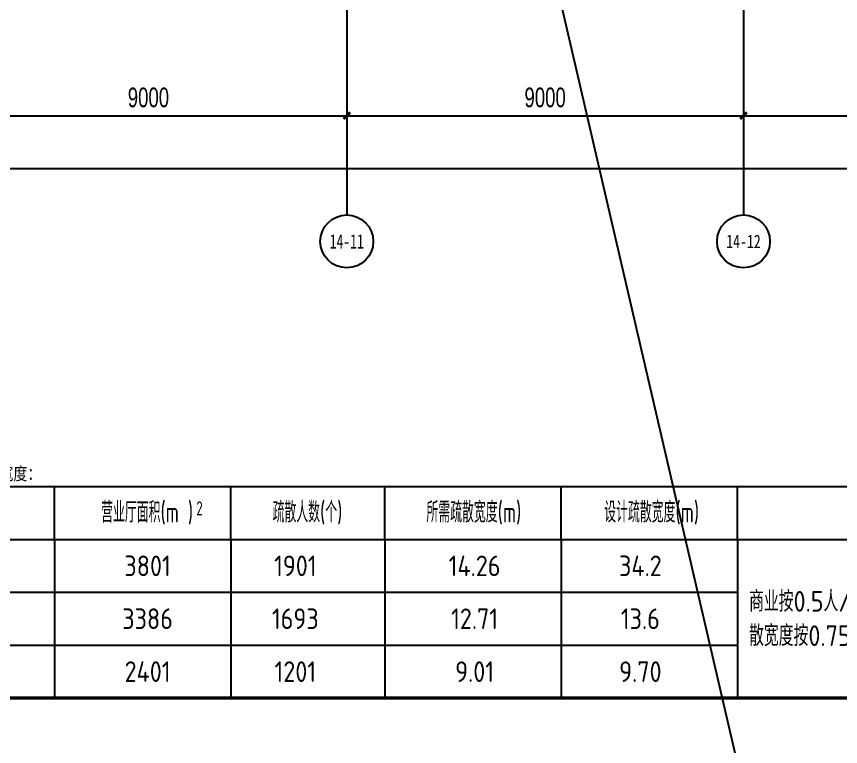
# Model space of a CAD drawing. Extents: x -409435 to 356702, y -107829 to 330904.
# Drawn here: x 78907 to 97602, y 64002 to 80555 of the extents above; entities that cross this region are included whole.
import ezdxf
from ezdxf.enums import TextEntityAlignment as Align
from ezdxf.xclip import XClip

# ---------------------------------------------------------------- set-up
doc = ezdxf.new("R2010")
doc.units = 0
doc.header["$LTSCALE"] = 1000
doc.header["$MEASUREMENT"] = 0
doc.header["$XCLIPFRAME"] = 0
doc.linetypes.add('104-14# 核心筒$0$DOTE', pattern=[2.42, 2, -0.2, 0.02, -0.2])
for name, color, linetype in [('03-表格_185', 185, 'Continuous'), ('03-表格_紫', 197, 'Continuous'), ('03-表格_黄', 2, 'Continuous'), ('104-14# 核心筒$0$01-标注_轴线坐标', 132, 'Continuous'), ('104-14# 核心筒$0$A_AXIS-轴线', 36, '104-14# 核心筒$0$DOTE'), ('104-14# 核心筒$0$AXIS_TEXT', 7, 'Continuous'), ('A-0-图名图例', 2, 'Continuous'), ('AXIS_TEXT', 7, 'Continuous')]:
    doc.layers.add(name, color=color, linetype=linetype)
doc.layers.add('DIM_MODI', color=6, linetype='Continuous', plot=False)
doc.styles.add('104-14# 核心筒$0$_TCH_AXIS', font='STXIHEI_0.TTF', dxfattribs={"width": 0.8})
doc.styles.add('104-14# 核心筒$0$_TCH_DIM_T3', font='ros.shx', dxfattribs={"width": 0.705882, "bigfont": 'jd.shx'})
doc.styles.add('COMPLEX', font='COMPLEX')
doc.styles.add('HT_HWXH', font='STXIHEI_0.TTF', dxfattribs={"width": 0.8})
doc.styles.get("Standard").update_dxf_attribs({"font": 'GBENOR', "bigfont": 'GBCBIG'})
doc.dimstyles.new('104-14# 核心筒$0$_TCH_ARCH&&150', dxfattribs={"dimtxt": 446.25, "dimasz": 150, "dimexe": 375, "dimexo": 450, "dimgap": 189.375, "dimtad": 1, "dimdec": 0, "dimzin": 0, "dimdsep": 46, "dimtxsty": '104-14# 核心筒$0$_TCH_DIM_T3', "dimblk": '104-14# 核心筒$0$_ArchTick', "dimcen": 0.09, "dimclrt": 7, "dimazin": 2, "dimtfac": 1, "dimtdec": 0, "dimtix": 1, "dimtmove": 2, "dimatfit": 3, "dimfxl": 0, "dimtolj": 1, "dimtzin": 0, "dimarcsym": 0})

# ---------------------------------------------------------------- blocks, each defined once
blk = doc.blocks.new('图框-A1+1-4')
at = {"const_width": 0.5}
blk.add_lwpolyline([(976, 584), (25, 584), (25, 10), (976, 10)], close=True, dxfattribs=at)
blk = doc.blocks.new('104-14# 核心筒$0$_ArchTick')
at = {"color": 0, "linetype": 'ByBlock', "const_width": 0.4}
blk.add_lwpolyline([(-0.5, -0.5), (0.5, 0.5)], dxfattribs=at)
blk = doc.blocks.new('*D2705')
at = {"layer": '104-14# 核心筒$0$01-标注_轴线坐标', "color": 0, "lineweight": -2, "transparency": 16777216}
for p, q in [((-6010, 80105), (-6010, 76730)), ((120742, 80105), (120742, 76730)), ((-6010, 77105), (120742, 77105))]:
    blk.add_line(p, q, dxfattribs=at)
at = {"layer": 'Defpoints', "color": 0, "transparency": 16777216}
for p in [(-6010, 80555), (120742, 80555), (120742, 77105)]:
    blk.add_point(p, dxfattribs=at)
at = {"layer": '104-14# 核心筒$0$01-标注_轴线坐标', "color": 0, "lineweight": -2, "transparency": 16777216, "xscale": 150, "yscale": 150, "zscale": 150, "rotation": 180}
blk.add_blockref('104-14# 核心筒$0$_ArchTick', (-6010, 77105), dxfattribs=at)
at = {"layer": '104-14# 核心筒$0$01-标注_轴线坐标', "color": 0, "lineweight": -2, "transparency": 16777216, "xscale": 150, "yscale": 150, "zscale": 150}
blk.add_blockref('104-14# 核心筒$0$_ArchTick', (120742, 77105), dxfattribs=at)
at = {"layer": '104-14# 核心筒$0$01-标注_轴线坐标', "color": 7, "transparency": 16777216, "insert": (57366, 77517), "char_height": 446.2, "attachment_point": 5, "style": '104-14# 核心筒$0$_TCH_DIM_T3'}
blk.add_mtext('\\A1;126752', dxfattribs=at)
blk = doc.blocks.new('*D2716')
at = {"layer": '104-14# 核心筒$0$01-标注_轴线坐标', "color": 0, "lineweight": -2, "transparency": 16777216}
for p, q in [((77400, 80105), (77400, 77930)), ((86400, 80105), (86400, 77930)), ((77400, 78305), (86400, 78305))]:
    blk.add_line(p, q, dxfattribs=at)
at = {"layer": 'Defpoints', "color": 0, "transparency": 16777216}
for p in [(77400, 80555), (86400, 80555), (86400, 78305)]:
    blk.add_point(p, dxfattribs=at)
at = {"layer": '104-14# 核心筒$0$01-标注_轴线坐标', "color": 0, "lineweight": -2, "transparency": 16777216, "xscale": 150, "yscale": 150, "zscale": 150, "rotation": 180}
blk.add_blockref('104-14# 核心筒$0$_ArchTick', (77400, 78305), dxfattribs=at)
at = {"layer": '104-14# 核心筒$0$01-标注_轴线坐标', "color": 0, "lineweight": -2, "transparency": 16777216, "xscale": 150, "yscale": 150, "zscale": 150}
blk.add_blockref('104-14# 核心筒$0$_ArchTick', (86400, 78305), dxfattribs=at)
at = {"layer": '104-14# 核心筒$0$01-标注_轴线坐标', "color": 7, "transparency": 16777216, "insert": (81900, 78717), "char_height": 446.2, "attachment_point": 5, "style": '104-14# 核心筒$0$_TCH_DIM_T3'}
blk.add_mtext('\\A1;9000', dxfattribs=at)
blk = doc.blocks.new('*D2717')
at = {"layer": '104-14# 核心筒$0$01-标注_轴线坐标', "color": 0, "lineweight": -2, "transparency": 16777216}
for p, q in [((86400, 80105), (86400, 77930)), ((95400, 80105), (95400, 77930)), ((86400, 78305), (95400, 78305))]:
    blk.add_line(p, q, dxfattribs=at)
at = {"layer": 'Defpoints', "color": 0, "transparency": 16777216}
for p in [(86400, 80555), (95400, 80555), (95400, 78305)]:
    blk.add_point(p, dxfattribs=at)
at = {"layer": '104-14# 核心筒$0$01-标注_轴线坐标', "color": 0, "lineweight": -2, "transparency": 16777216, "xscale": 150, "yscale": 150, "zscale": 150, "rotation": 180}
blk.add_blockref('104-14# 核心筒$0$_ArchTick', (86400, 78305), dxfattribs=at)
at = {"layer": '104-14# 核心筒$0$01-标注_轴线坐标', "color": 0, "lineweight": -2, "transparency": 16777216, "xscale": 150, "yscale": 150, "zscale": 150}
blk.add_blockref('104-14# 核心筒$0$_ArchTick', (95400, 78305), dxfattribs=at)
at = {"layer": '104-14# 核心筒$0$01-标注_轴线坐标', "color": 7, "transparency": 16777216, "insert": (90900, 78717), "char_height": 446.2, "attachment_point": 5, "style": '104-14# 核心筒$0$_TCH_DIM_T3'}
blk.add_mtext('\\A1;9000', dxfattribs=at)
blk = doc.blocks.new('*D2718')
at = {"layer": '104-14# 核心筒$0$01-标注_轴线坐标', "color": 0, "lineweight": -2, "transparency": 16777216}
for p, q in [((95400, 80105), (95400, 77930)), ((104400, 80105), (104400, 77930)), ((95400, 78305), (104400, 78305))]:
    blk.add_line(p, q, dxfattribs=at)
at = {"layer": 'Defpoints', "color": 0, "transparency": 16777216}
for p in [(95400, 80555), (104400, 80555), (104400, 78305)]:
    blk.add_point(p, dxfattribs=at)
at = {"layer": '104-14# 核心筒$0$01-标注_轴线坐标', "color": 0, "lineweight": -2, "transparency": 16777216, "xscale": 150, "yscale": 150, "zscale": 150, "rotation": 180}
blk.add_blockref('104-14# 核心筒$0$_ArchTick', (95400, 78305), dxfattribs=at)
at = {"layer": '104-14# 核心筒$0$01-标注_轴线坐标', "color": 0, "lineweight": -2, "transparency": 16777216, "xscale": 150, "yscale": 150, "zscale": 150}
blk.add_blockref('104-14# 核心筒$0$_ArchTick', (104400, 78305), dxfattribs=at)
at = {"layer": '104-14# 核心筒$0$01-标注_轴线坐标', "color": 7, "transparency": 16777216, "insert": (99900, 78717), "char_height": 446.2, "attachment_point": 5, "style": '104-14# 核心筒$0$_TCH_DIM_T3'}
blk.add_mtext('\\A1;9000', dxfattribs=at)
blk = doc.blocks.new('_AXISO')
blk.add_circle((0, 0), 0.5)
at = {"layer": 'AXIS_TEXT', "style": 'COMPLEX', "width": 1.041667}
blk.add_attdef('A', text='', height=0.56, dxfattribs=at).set_placement((-0.25, -0.28), (0.25, -0.28), align=Align.FIT)
blk = doc.blocks.new('cccc')
at = {"layer": '03-表格_紫'}
for p, q in [((-23100, 3599), (-23100, 1)), ((-19100, 3599), (-19100, 0)), ((-15600, 3599), (-15600, 1)), ((-11600, 3599), (-11600, 0)), ((-7600, 3599), (-7600, 0)), ((-25624, 2400), (-7600, 2400)), ((-25613, 1200), (-7600, 1200)), ((-25600, 0), (0, 0))]:
    blk.add_line(p, q, dxfattribs=at)
at = {"layer": '03-表格_黄'}
for p, q in [((-25600, 4800), (0, 4800)), ((-23100, 3599), (-23100, 4800)), ((-19100, 3599), (-19100, 4800)), ((-15600, 3599), (-15600, 4800)), ((-11600, 3599), (-11600, 4800)), ((-7600, 3599), (-7600, 4800)), ((-25600, 3599), (0, 3599))]:
    blk.add_line(p, q, dxfattribs=at)
at = {"layer": '03-表格_185', "color": 30}
for s, insert, char_height, width, attachment_point in [('3801', (-20985, 2999), 467.4, 4378.52, 5), ('1901', (-17633, 2999), 467.4, 4378.52, 5), ('14.26', (-13566, 2999), 467.4, 4378.52, 5), ('34.2', (-9805, 2999), 467.4, 4378.52, 5), ('商业按0.5人/{\\fSTXihei|b0|i0|c129|p2;㎡}(建筑面积)核算疏散人数，疏散宽度按0.75m/百人确定。', (-7339, 1800), 467.36, 7379.08, 4), ('3386', (-20985, 1800), 467.4, 4378.52, 5), ('1693', (-17633, 1799), 467.4, 4378.52, 5), ('12.71', (-13566, 1799), 467.4, 4378.52, 5), ('13.6', (-9805, 1799), 467.4, 4378.52, 5), ('2401', (-20985, 600), 467.4, 4378.52, 5), ('1201', (-17633, 599), 467.4, 4378.52, 5), ('9.01', (-13566, 599), 467.4, 4378.52, 5), ('9.70', (-9805, 599), 467.4, 4378.52, 5)]:
    blk.add_mtext(s, dxfattribs=dict(at, insert=insert, char_height=char_height, width=width, attachment_point=attachment_point))
at = {"layer": '03-表格_黄', "width": 0.8}
for s, height, p in [('营业厅面积(m )', 467.4, (-20995, 3981)), ('疏散人数(个)', 467.4, (-17357, 3981)), ('所需疏散宽度(m)', 467.4, (-13582, 3982)), (' 设计疏散宽度(m)', 467.4, (-9650, 3982)), ('2', 320, (-19807, 4141))]:
    blk.add_text(s, height=height, dxfattribs=at).set_placement(p, align=Align.CENTER)
at = {"layer": 'A-0-图名图例', "style": 'HT_HWXH', "width": 0.8}
blk.add_text('各层疏散宽度：', height=290.1, dxfattribs=at).set_placement((-25612, 4944))
blk = doc.blocks.new('104-14# 核心筒')
at = {"layer": '104-14# 核心筒$0$01-标注_轴线坐标'}
for p, q in [((86400, 80554.9), (86400, 76054.9)), ((95400, 80554.9), (95400, 76054.9))]:
    blk.add_line(p, q, dxfattribs=at)
at = {"layer": '104-14# 核心筒$0$A_AXIS-轴线'}
for p, q in [((86400, 139633.6), (86400, 80554.9)), ((95400, 139633.6), (95400, 80554.9))]:
    blk.add_line(p, q, dxfattribs=at)
at = {"layer": '104-14# 核心筒$0$01-标注_轴线坐标'}
ref = blk.add_blockref('_AXISO', (86400, 75454.9), dxfattribs=dict(at, xscale=1200, yscale=1200, zscale=1200))
ref.add_attrib('A', '14-11', dxfattribs={"layer": '104-14# 核心筒$0$AXIS_TEXT', "height": 326.86, "style": '104-14# 核心筒$0$_TCH_AXIS', "width": 0.867563}).set_placement((86013.1, 75291.4), (86786.9, 75291.4), align=Align.FIT)
ref = blk.add_blockref('_AXISO', (95400, 75454.9), dxfattribs=dict(at, xscale=1200, yscale=1200, zscale=1200))
ref.add_attrib('A', '14-12', dxfattribs={"layer": '104-14# 核心筒$0$AXIS_TEXT', "height": 303.98, "style": '104-14# 核心筒$0$_TCH_AXIS', "width": 0.944043}).set_placement((95008.5, 75302.9), (95791.5, 75302.9), align=Align.FIT)
for p1, p2, distance, picture, middle in [((-6009.8, 80554.9), (120741.8, 80554.9), -3450, '*D2705', (57366, 77517.4)), ((77400, 80554.9), (86400, 80554.9), -2250, '*D2716', (81900, 78717.4)), ((86400, 80554.9), (95400, 80554.9), -2250, '*D2717', (90900, 78717.4)), ((95400, 80554.9), (104400, 80554.9), -2250, '*D2718', (99900, 78717.4))]:
    dim = blk.add_aligned_dim(p1=p1, p2=p2, distance=distance, dimstyle='104-14# 核心筒$0$_TCH_ARCH&&150', dxfattribs=at)
    dim.commit()
    dim.dimension.update_dxf_attribs({"geometry": picture, "text_midpoint": middle})
blk = doc.blocks.new('X-104 14#平面')
ref = blk.add_blockref('104-14# 核心筒', (0, 0))
XClip(ref).set_block_clipping_path([(-38664.3623821461, -25500), (139216.5485069363, 330900)])
at = {"xscale": 150, "yscale": 150, "zscale": 150}
blk.add_blockref('图框-A1+1-4', (-18433.5, 63600), dxfattribs=at)

msp = doc.modelspace()

# ---------------------------------------------------------------- linework, layer by layer
at = {"layer": 'DIM_MODI'}
msp.add_line((87688.9, 96224.8), (135070.5, -107829.1), dxfattribs=at)

# ---------------------------------------------------------------- block references
for name, p in [('X-104 14#平面', (0, 0)), ('cccc', (102865.9, 65100))]:
    msp.add_blockref(name, p)

doc.saveas('drawing.dxf')
